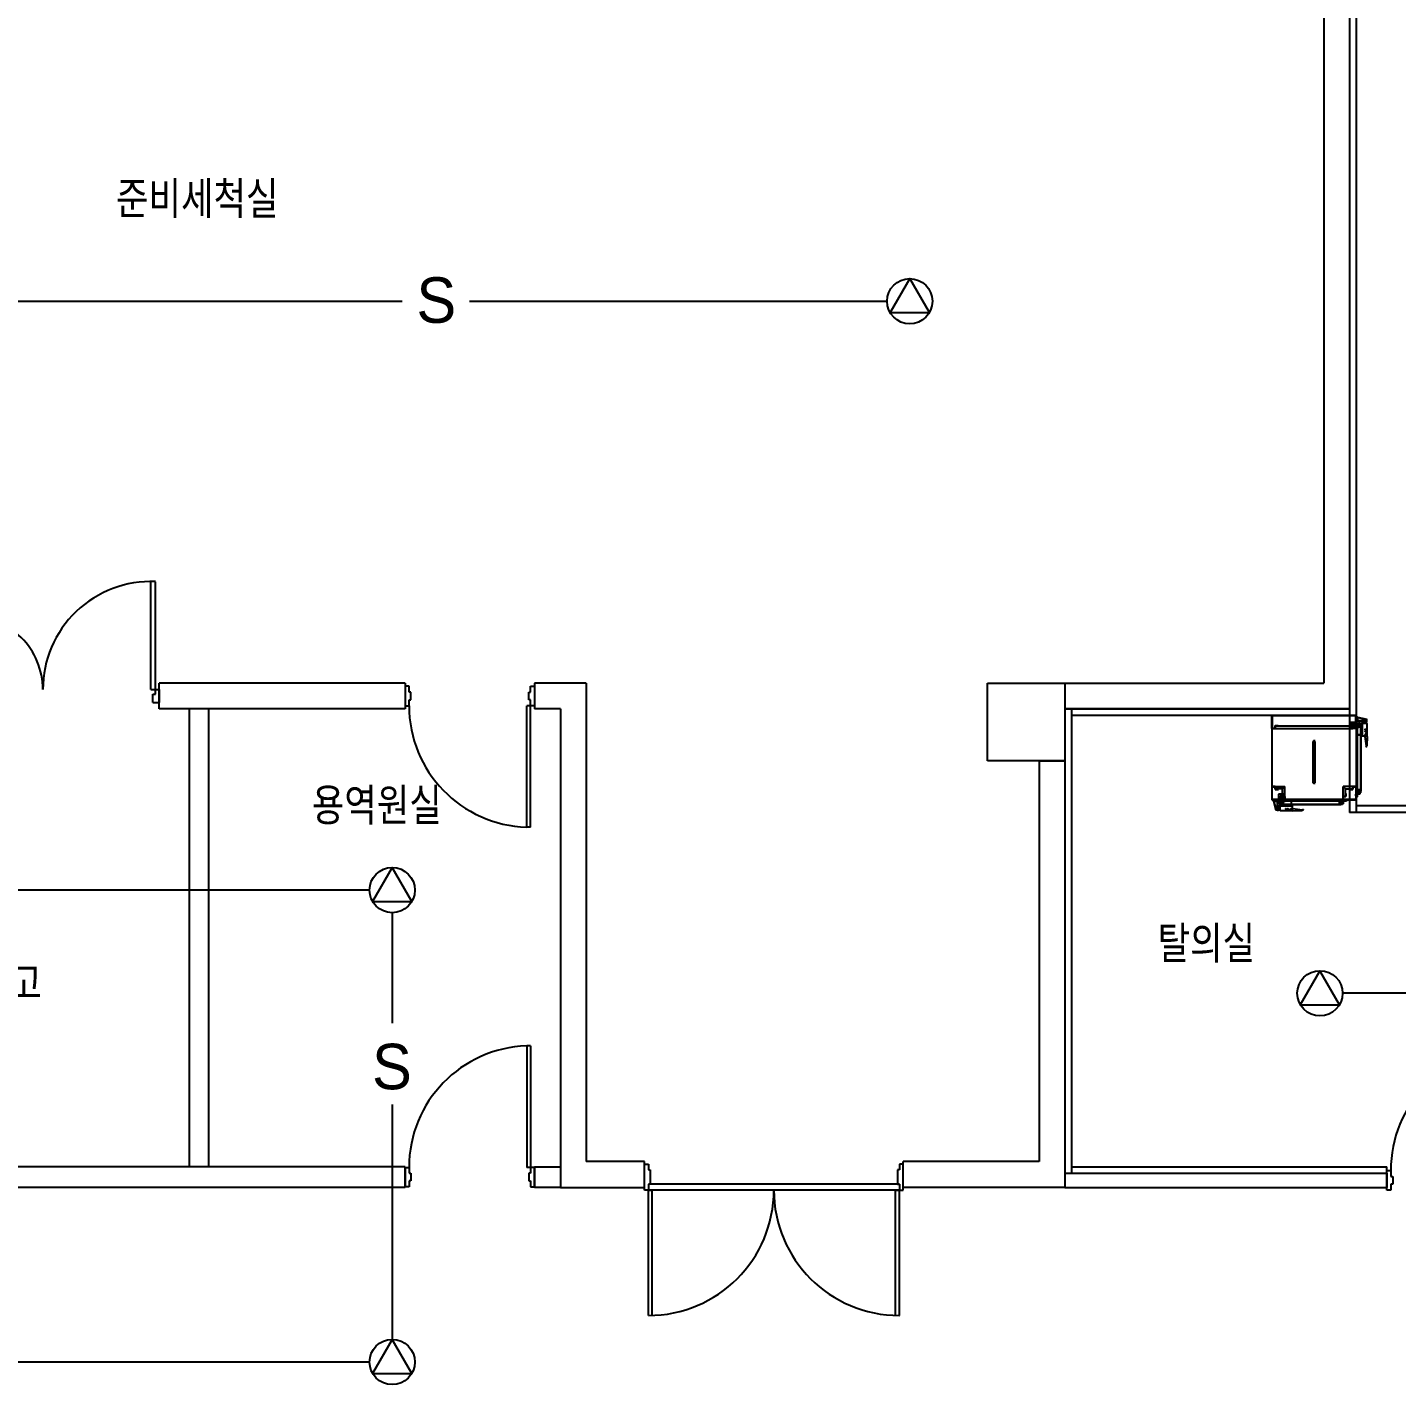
# Model space of a CAD drawing. Header units: millimetres. Extents: x 11414 to 120121, y 3637 to 81420.
# Drawn here: x 62397 to 72980, y 48852 to 59347 of the extents above; entities that cross this region are included whole.
import ezdxf
from ezdxf.enums import TextEntityAlignment as Align

# ---------------------------------------------------------------- set-up
doc = ezdxf.new("R2010")
doc.units = ezdxf.units.MM
doc.header["$LTSCALE"] = 100
doc.linetypes.add('CEN3', pattern=[26, 20, -2, 2, -2])
doc.layers.get('0').update_dxf_attribs({"color": 251})
for name, color, linetype in [('7', 7, 'Continuous'), ('ARC-7$0$ARCH', 9, 'Continuous'), ('ARC-7$0$동물실', 9, 'Continuous'), ('ARC-7$0$방화석고', 9, 'Continuous'), ('ARC-7$0$조적', 8, 'Continuous'), ('REC', 21, 'Continuous'), ('sp', 21, 'Continuous'), ('SYM', 7, 'Continuous'), ('W2', 2, 'CEN3')]:
    doc.layers.add(name, color=color, linetype=linetype)
doc.styles.add('ARC-7$0$돋움', font='')
doc.styles.add('ARC-7$0$울릉도l', font='')
doc.styles.add('GHD', font='HYWULM.TTF')
doc.styles.add('lpk', font='HYWULM.TTF')
doc.styles.get('ARC-7$0$돋움').set_extended_font_data('DotumChe')
doc.styles.get('ARC-7$0$울릉도l').set_extended_font_data('Dotum')

# ---------------------------------------------------------------- blocks, each defined once
blk = doc.blocks.new('ARC-7')
at = {"layer": 'ARC-7$0$동물실', "color": 251}
for p, q in [((653683, -434958), (653683, -444508)), ((653633, -437108), (653633, -443708)), ((644368, -443558), (644368, -442723)), ((644403, -443558), (644403, -442724)), ((646333, -443533), (646333, -443683)), ((646363, -443533), (646333, -443533)), ((646333, -443533), (646333, -443683)), ((646363, -443533), (646333, -443533)), ((646363, -443578), (646363, -443533)), ((646363, -443578), (646363, -443533)), ((647303, -443578), (647303, -443533)), ((647303, -443533), (647333, -443533)), ((647303, -443578), (647303, -443533)), ((647303, -443533), (647333, -443533)), ((647333, -443533), (647333, -443683)), ((647333, -443533), (647333, -443683)), ((650833, -443508), (651433, -443508)), ((650833, -444108), (650833, -443508)), ((651433, -443508), (651433, -444108)), ((644368, -443558), (644403, -443558)), ((644383, -443658), (644383, -443594)), ((644383, -443594), (644403, -443594)), ((644403, -443594), (644403, -443558)), ((644403, -443558), (644433, -443558)), ((644433, -443558), (644433, -443658)), ((646378, -443578), (646363, -443578)), ((646378, -443578), (646363, -443578)), ((646363, -443683), (646363, -443638)), ((646363, -443638), (646378, -443638)), ((646363, -443683), (646363, -443638)), ((646363, -443638), (646378, -443638)), ((646378, -443638), (646378, -443578)), ((646378, -443638), (646378, -443578)), ((647288, -443638), (647288, -443578)), ((647288, -443578), (647303, -443578)), ((647288, -443638), (647288, -443578)), ((647288, -443578), (647303, -443578)), ((647303, -443638), (647288, -443638)), ((647303, -443638), (647288, -443638)), ((647303, -443683), (647303, -443638)), ((647303, -443683), (647303, -443638)), ((644383, -443658), (644433, -443658)), ((644663, -443708), (644663, -447248)), ((644813, -443708), (644813, -447248)), ((646333, -443683), (646363, -443683)), ((646333, -443683), (646363, -443683)), ((647273, -444623), (647273, -443683)), ((647303, -443683), (647273, -443683)), ((647273, -444623), (647273, -443683)), ((647303, -443683), (647273, -443683)), ((647303, -444623), (647303, -443683)), ((647303, -444623), (647303, -443683)), ((647333, -443683), (647303, -443683)), ((647333, -443683), (647303, -443683)), ((651433, -443708), (653633, -443708)), ((651483, -443714), (651483, -447298)), ((653633, -443708), (653633, -444508)), ((653633, -443758), (651483, -443758)), ((653033, -443758), (653033, -443858)), ((653033, -443858), (653033, -443758)), ((653033, -443758), (653683, -443758)), ((653033, -443771), (653033, -443806)), ((653033, -443776), (653033, -443811)), ((653034, -443857), (653034, -443760)), ((653682, -443760), (653034, -443760)), ((653034, -443760), (653034, -443857)), ((653057, -443857), (653057, -443837)), ((653057, -443837), (653082, -443837)), ((653082, -443838), (653058, -443838)), ((653058, -443838), (653058, -443858)), ((653658, -443840), (653058, -443840)), ((653058, -443840), (653058, -443858)), ((653077, -443834), (653077, -443845)), ((653082, -443838), (653082, -443837)), ((653634, -443838), (653634, -443837)), ((653634, -443837), (653659, -443837)), ((653658, -443838), (653634, -443838)), ((653639, -443832), (653639, -443848)), ((653642, -443809), (653682, -443809)), ((653642, -443849), (653642, -443809)), ((653682, -443849), (653642, -443849)), ((653689, -443821), (653652, -443821)), ((653652, -443821), (653652, -443836)), ((653652, -443836), (653689, -443836)), ((653658, -443858), (653658, -443838)), ((653658, -443858), (653658, -443840)), ((653659, -443837), (653659, -443857)), ((653660, -443824), (653666, -443824)), ((653666, -443833), (653660, -443833)), ((653682, -443857), (653682, -443760)), ((653682, -443809), (653682, -443849)), ((653683, -443758), (653683, -443858)), ((653693, -443771), (653683, -443771)), ((653683, -443771), (653683, -443806)), ((653693, -443776), (653683, -443776)), ((653683, -443776), (653683, -443811)), ((653683, -443806), (653693, -443806)), ((653683, -443811), (653693, -443811)), ((653697, -443823), (653685, -443823)), ((653689, -443836), (653689, -443821)), ((653689, -443821), (653721, -443821)), ((653703, -443835), (653689, -443835)), ((653702, -443836), (653689, -443836)), ((653689, -443851), (653701, -443851)), ((653689, -443908), (653689, -443851)), ((653720, -443823), (653691, -443823)), ((653691, -443823), (653691, -444344)), ((653691, -443853), (653691, -443907)), ((653702, -443853), (653691, -443853)), ((653693, -443806), (653693, -443771)), ((653693, -443771), (653748, -443787)), ((653693, -443771), (653765, -443787)), ((653693, -443811), (653693, -443776)), ((653693, -443776), (653693, -443802)), ((653693, -443776), (653693, -443802)), ((653693, -443797), (653748, -443797)), ((653693, -443797), (653765, -443797)), ((653732, -443803), (653693, -443803)), ((653749, -443803), (653693, -443803)), ((653701, -443836), (653702, -443836)), ((653701, -443851), (653701, -443836)), ((653702, -443836), (653702, -443853)), ((653702, -443843), (653702, -443836)), ((653703, -443843), (653702, -443843)), ((653703, -443835), (653703, -443843)), ((653708, -443803), (653708, -443833)), ((653720, -444344), (653720, -443823)), ((653769, -443821), (653721, -443821)), ((653721, -443821), (653721, -443915)), ((653721, -443821), (653721, -444345)), ((653727, -443818), (653727, -443821)), ((653730, -443821), (653730, -443915)), ((653732, -443797), (653732, -443805)), ((653747, -443799), (653732, -443799)), ((653732, -443805), (653736, -443813)), ((653747, -443805), (653743, -443813)), ((653745, -443805), (653745, -443821)), ((653747, -443797), (653747, -443805)), ((653748, -443797), (653748, -443787)), ((653764, -443799), (653749, -443799)), ((653749, -443802), (653749, -443810)), ((653749, -443805), (653753, -443813)), ((653764, -443805), (653760, -443813)), ((653764, -443797), (653764, -443805)), ((653764, -443821), (653766, -443826)), ((653765, -443797), (653765, -443787)), ((653766, -443826), (653766, -443883)), ((653769, -443915), (653769, -443821)), ((653769, -443920), (653769, -443821)), ((653033, -443858), (653033, -444410)), ((653033, -443858), (653058, -443858)), ((653058, -443858), (653033, -443858)), ((653034, -443857), (653057, -443857)), ((653034, -444408), (653034, -443858)), ((653058, -443858), (653658, -443858)), ((653367, -443959), (653349, -443959)), ((653349, -443959), (653349, -444279)), ((653358, -443948), (653358, -444289)), ((653367, -444279), (653367, -443959)), ((653683, -443858), (653658, -443858)), ((653659, -443857), (653682, -443857)), ((653719, -443908), (653689, -443908)), ((653691, -443907), (653720, -443907)), ((653719, -443927), (653719, -443908)), ((653720, -443927), (653719, -443927)), ((653720, -443907), (653720, -443927)), ((653721, -443915), (653769, -443915)), ((653766, -443883), (653749, -443915)), ((653754, -443920), (653749, -443915)), ((653763, -443992), (653754, -443920)), ((653769, -443920), (653767, -443992)), ((653367, -443972), (653349, -443972)), ((653364, -443975), (653352, -443975)), ((653352, -443975), (653352, -444263)), ((653364, -444263), (653364, -443975)), ((653759, -444002), (653763, -443992)), ((653762, -444002), (653759, -444002)), ((653762, -444002), (653767, -443992)), ((651433, -444108), (650833, -444108)), ((651233, -444108), (651433, -444108)), ((651433, -444108), (651433, -447208)), ((653349, -444266), (653367, -444266)), ((653352, -444263), (653364, -444263)), ((653058, -444308), (653034, -444308)), ((653034, -444310), (653057, -444310)), ((653057, -444310), (653057, -444330)), ((653057, -444330), (653083, -444330)), ((653058, -444326), (653058, -444308)), ((653058, -444328), (653058, -444308)), ((653083, -444328), (653058, -444328)), ((653059, -444308), (653133, -444308)), ((653059, -444308), (653059, -444326)), ((653059, -444308), (653133, -444308)), ((653115, -444326), (653059, -444326)), ((653083, -444330), (653083, -444328)), ((653123, -444368), (653083, -444368)), ((653083, -444368), (653083, -444408)), ((653096, -444379), (653111, -444379)), ((653096, -444416), (653096, -444379)), ((653111, -444379), (653111, -444416)), ((653113, -444361), (653112, -444361)), ((653112, -444361), (653112, -444386)), ((653113, -444385), (653113, -444361)), ((653133, -444308), (653115, -444326)), ((653133, -444308), (653115, -444326)), ((653115, -444384), (653115, -444326)), ((653123, -444408), (653123, -444368)), ((653133, -444384), (653133, -444308)), ((653133, -444384), (653133, -444308)), ((653349, -444279), (653367, -444279)), ((653583, -444308), (653601, -444326)), ((653583, -444384), (653583, -444308)), ((653657, -444308), (653583, -444308)), ((653601, -444384), (653601, -444326)), ((653601, -444326), (653657, -444326)), ((653603, -444361), (653604, -444361)), ((653603, -444385), (653603, -444361)), ((653604, -444361), (653604, -444386)), ((653633, -444328), (653633, -444330)), ((653658, -444328), (653633, -444328)), ((653633, -444330), (653659, -444330)), ((653657, -444308), (653657, -444326)), ((653658, -444308), (653658, -444326)), ((653658, -444308), (653658, -444328)), ((653683, -444308), (653658, -444308)), ((653659, -444310), (653682, -444310)), ((653659, -444330), (653659, -444310)), ((653699, -444375), (653674, -444375)), ((653682, -444310), (653682, -444408)), ((653683, -444410), (653683, -444308)), ((653683, -444346), (653683, -444355)), ((653683, -444346), (653695, -444346)), ((653683, -444355), (653695, -444355)), ((653683, -444362), (653683, -444388)), ((653683, -444362), (653683, -444388)), ((653694, -444362), (653683, -444362)), ((653684, -444362), (653684, -444355)), ((653721, -444345), (653689, -444345)), ((653691, -444344), (653720, -444344)), ((653693, -444362), (653693, -444355)), ((653694, -444388), (653694, -444362)), ((653721, -444345), (653695, -444345)), ((653695, -444345), (653695, -444356)), ((653721, -444345), (653695, -444345)), ((653695, -444356), (653721, -444356)), ((653708, -444325), (653708, -444372)), ((653708, -444344), (653708, -444350)), ((653721, -444356), (653721, -444345)), ((653721, -444356), (653721, -444345)), ((653033, -444410), (653683, -444410)), ((653033, -444410), (653133, -444410)), ((653682, -444408), (653034, -444408)), ((653132, -444408), (653034, -444408)), ((653046, -444420), (653046, -444410)), ((653046, -444420), (653062, -444492)), ((653046, -444420), (653062, -444475)), ((653081, -444420), (653046, -444420)), ((653051, -444420), (653051, -444410)), ((653051, -444420), (653077, -444420)), ((653051, -444420), (653077, -444420)), ((653086, -444420), (653051, -444420)), ((653072, -444475), (653062, -444475)), ((653072, -444420), (653072, -444492)), ((653072, -444420), (653072, -444475)), ((653072, -444459), (653080, -444459)), ((653072, -444474), (653080, -444474)), ((653074, -444474), (653074, -444459)), ((653074, -444491), (653074, -444476)), ((653077, -444435), (653107, -444435)), ((653077, -444476), (653085, -444476)), ((653078, -444476), (653078, -444420)), ((653078, -444459), (653078, -444420)), ((653080, -444459), (653088, -444463)), ((653080, -444474), (653088, -444470)), ((653080, -444472), (653096, -444472)), ((653080, -444476), (653088, -444480)), ((653080, -444491), (653088, -444487)), ((653081, -444410), (653081, -444420)), ((653083, -444408), (653123, -444408)), ((653083, -444408), (653123, -444408)), ((653086, -444410), (653086, -444420)), ((653093, -444454), (653096, -444454)), ((653096, -444416), (653096, -444448)), ((653111, -444416), (653096, -444416)), ((653096, -444448), (653566, -444448)), ((653096, -444448), (653190, -444448)), ((653096, -444496), (653096, -444448)), ((653096, -444457), (653190, -444457)), ((653097, -444418), (653565, -444418)), ((653097, -444447), (653097, -444418)), ((653565, -444447), (653097, -444447)), ((653098, -444424), (653098, -444412)), ((653099, -444387), (653099, -444393)), ((653108, -444393), (653108, -444387)), ((653110, -444430), (653110, -444416)), ((653110, -444430), (653118, -444430)), ((653111, -444429), (653111, -444416)), ((653126, -444428), (653111, -444428)), ((653111, -444428), (653111, -444429)), ((653118, -444429), (653111, -444429)), ((653111, -444429), (653127, -444429)), ((653112, -444386), (653132, -444386)), ((653133, -444385), (653113, -444385)), ((653133, -444384), (653115, -444384)), ((653118, -444430), (653118, -444429)), ((653183, -444416), (653126, -444416)), ((653126, -444416), (653126, -444428)), ((653127, -444429), (653127, -444418)), ((653127, -444418), (653182, -444418)), ((653132, -444386), (653132, -444408)), ((653133, -444410), (653133, -444385)), ((653158, -444493), (653190, -444476)), ((653182, -444418), (653182, -444447)), ((653182, -444447), (653202, -444447)), ((653183, -444446), (653183, -444416)), ((653202, -444446), (653183, -444446)), ((653190, -444448), (653190, -444496)), ((653195, -444481), (653190, -444476)), ((653267, -444490), (653195, -444481)), ((653202, -444447), (653202, -444446)), ((653277, -444486), (653267, -444490)), ((653277, -444489), (653277, -444486)), ((653559, -444408), (653538, -444408)), ((653546, -444435), (653592, -444435)), ((653683, -444410), (653559, -444410)), ((653560, -444408), (653682, -444408)), ((653564, -444435), (653571, -444435)), ((653565, -444418), (653565, -444447)), ((653566, -444448), (653566, -444416)), ((653566, -444448), (653566, -444422)), ((653566, -444422), (653577, -444422)), ((653566, -444448), (653566, -444422)), ((653577, -444448), (653566, -444448)), ((653577, -444448), (653566, -444448)), ((653567, -444410), (653567, -444422)), ((653567, -444410), (653576, -444410)), ((653611, -444410), (653576, -444410)), ((653611, -444410), (653576, -444410)), ((653576, -444410), (653576, -444422)), ((653611, -444410), (653576, -444410)), ((653583, -444411), (653576, -444411)), ((653582, -444420), (653576, -444420)), ((653577, -444422), (653577, -444448)), ((653670, -444410), (653581, -444410)), ((653670, -444410), (653581, -444410)), ((653670, -444410), (653581, -444410)), ((653583, -444384), (653601, -444384)), ((653583, -444385), (653603, -444385)), ((653583, -444410), (653583, -444385)), ((653583, -444421), (653583, -444410)), ((653583, -444410), (653608, -444410)), ((653583, -444410), (653608, -444410)), ((653608, -444421), (653583, -444421)), ((653584, -444386), (653584, -444408)), ((653604, -444386), (653584, -444386)), ((653596, -444426), (653596, -444401)), ((653608, -444410), (653608, -444421)), ((653608, -444410), (653608, -444421)), ((653683, -444388), (653694, -444388)), ((653683, -444388), (653694, -444388)), ((658733, -444458), (653683, -444458)), ((653072, -444492), (653062, -444492)), ((653072, -444491), (653080, -444491)), ((653096, -444491), (653101, -444493)), ((653195, -444496), (653096, -444496)), ((653190, -444496), (653096, -444496)), ((653101, -444493), (653158, -444493)), ((653195, -444496), (653267, -444494)), ((653277, -444489), (653267, -444494)), ((658733, -444508), (653633, -444508)), ((647303, -444623), (647273, -444623)), ((647303, -444623), (647273, -444623)), ((647273, -446313), (647273, -447253)), ((647303, -446313), (647273, -446313)), ((647273, -446313), (647273, -447253)), ((647303, -446313), (647273, -446313)), ((647303, -446313), (647303, -447253)), ((647303, -446313), (647303, -447253)), ((648183, -447428), (648183, -447228)), ((648183, -447228), (648213, -447228)), ((648183, -447428), (648183, -447228)), ((648183, -447228), (648213, -447228)), ((648213, -447228), (648213, -447273)), ((648213, -447228), (648213, -447273)), ((650183, -447228), (650153, -447228)), ((650153, -447228), (650153, -447273)), ((650183, -447228), (650153, -447228)), ((650153, -447228), (650153, -447273)), ((650183, -447428), (650183, -447228)), ((650183, -447428), (650183, -447228)), ((646333, -447403), (646333, -447253)), ((646333, -447253), (646363, -447253)), ((646333, -447403), (646333, -447253)), ((646333, -447253), (646363, -447253)), ((646363, -447253), (646363, -447298)), ((646363, -447253), (646363, -447298)), ((646363, -447298), (646378, -447298)), ((646363, -447298), (646378, -447298)), ((646378, -447298), (646378, -447358)), ((646378, -447298), (646378, -447358)), ((647303, -447253), (647273, -447253)), ((647303, -447253), (647273, -447253)), ((647303, -447298), (647288, -447298)), ((647288, -447298), (647288, -447358)), ((647303, -447298), (647288, -447298)), ((647288, -447298), (647288, -447358)), ((647333, -447253), (647303, -447253)), ((647303, -447253), (647303, -447298)), ((647333, -447253), (647303, -447253)), ((647303, -447253), (647303, -447298)), ((647333, -447403), (647333, -447253)), ((647333, -447403), (647333, -447253)), ((648213, -447273), (648228, -447273)), ((648213, -447273), (648228, -447273)), ((648228, -447273), (648228, -447383)), ((648228, -447273), (648228, -447383)), ((650153, -447273), (650138, -447273)), ((650138, -447273), (650138, -447383)), ((650153, -447273), (650138, -447273)), ((650138, -447273), (650138, -447383)), ((651483, -447248), (653921, -447248)), ((653921, -447298), (653921, -447248)), ((653921, -447428), (653921, -447278)), ((653921, -447278), (653951, -447278)), ((653921, -447428), (653921, -447278)), ((653921, -447278), (653951, -447278)), ((653951, -447278), (653951, -447323)), ((653951, -447278), (653951, -447323)), ((653951, -447323), (653966, -447323)), ((653951, -447323), (653966, -447323)), ((653966, -447323), (653966, -447383)), ((653966, -447323), (653966, -447383)), ((646363, -447403), (646333, -447403)), ((646363, -447403), (646333, -447403)), ((646378, -447358), (646363, -447358)), ((646363, -447358), (646363, -447403)), ((646378, -447358), (646363, -447358)), ((646363, -447358), (646363, -447403)), ((647288, -447358), (647303, -447358)), ((647288, -447358), (647303, -447358)), ((647303, -447358), (647303, -447403)), ((647303, -447358), (647303, -447403)), ((647303, -447403), (647333, -447403)), ((647303, -447403), (647333, -447403)), ((648213, -447428), (648183, -447428)), ((648213, -447428), (648183, -447428)), ((650153, -447383), (648213, -447383)), ((648228, -447383), (648213, -447383)), ((648213, -447383), (648213, -447428)), ((650153, -447383), (648213, -447383)), ((648228, -447383), (648213, -447383)), ((648213, -447383), (648213, -447428)), ((648213, -447428), (648243, -447428)), ((648213, -448398), (648213, -447428)), ((648213, -447428), (648243, -447428)), ((648213, -448398), (648213, -447428)), ((650153, -447428), (648213, -447428)), ((650153, -447428), (648213, -447428)), ((648243, -448398), (648243, -447428)), ((648243, -448398), (648243, -447428)), ((650123, -448398), (650123, -447428)), ((650123, -447428), (650153, -447428)), ((650123, -448398), (650123, -447428)), ((650123, -447428), (650153, -447428)), ((650138, -447383), (650153, -447383)), ((650138, -447383), (650153, -447383)), ((650153, -447383), (650153, -447428)), ((650153, -447383), (650153, -447428)), ((650153, -448398), (650153, -447428)), ((650153, -448398), (650153, -447428)), ((650153, -447428), (650183, -447428)), ((650153, -447428), (650183, -447428)), ((653951, -447428), (653921, -447428)), ((653951, -447428), (653921, -447428)), ((653966, -447383), (653951, -447383)), ((653951, -447383), (653951, -447428)), ((653966, -447383), (653951, -447383)), ((653951, -447383), (653951, -447428)), ((648213, -448398), (648213, -448398)), ((648213, -448398), (648213, -448398)), ((650152, -448398), (650153, -448398)), ((650152, -448398), (650153, -448398))]:
    blk.add_line(p, q, dxfattribs=at)
for centre in [(653754, -443866), (653754, -443881), (653760, -443901), (653141, -444481), (653156, -444481), (653175, -444487)]:
    blk.add_circle(centre, 2.5, dxfattribs=at)
for centre, radius, start, end in [((644368, -443558), 835, 87.5809, 180), ((642968, -443558), 565, 0, 90.6085), ((647303, -443683), 940, 180, 268.1729), ((647303, -443683), 940, 180, 268.1729), ((653660, -443829), 4.5, 90, 270), ((653666, -443829), 4.5, 270, 90), ((653745, -443823), 18, 87.7639, 163.9421), ((653739, -443811), 4, 201.759, 338.241), ((653756, -443811), 4, 201.759, 338.241), ((653103, -444387), 4.5, 0, 180), ((653098, -444472), 18, 106.0579, 182.2361), ((653086, -444466), 4, 291.759, 68.241), ((653086, -444483), 4, 291.759, 68.241), ((653103, -444393), 4.5, 180, 0), ((647303, -447253), 940, 91.8271, 180), ((647303, -447253), 940, 91.8271, 180), ((654891, -447278), 940, 91.8271, 180), ((654891, -447278), 940, 91.8271, 180), ((648213, -447428), 970, 270, 0), ((648213, -447428), 970, 270, 0), ((650153, -447428), 970, 180, 270), ((650153, -447428), 970, 180, 270)]:
    blk.add_arc(centre, radius, start, end, dxfattribs=at)
at = {"layer": 'ARC-7$0$방화석고', "color": 251, "linetype": 'Continuous'}
for p, q in [((646333, -447248), (637756, -447248)), ((646333, -447248), (646333, -447408)), ((647333, -447248), (647333, -447408)), ((647333, -447248), (647533, -447248)), ((651433, -447298), (653921, -447298)), ((653921, -447298), (653921, -447408)), ((646333, -447408), (637756, -447408)), ((647533, -447408), (647333, -447408)), ((651433, -447408), (653921, -447408))]:
    blk.add_line(p, q, dxfattribs=at)
at = {"layer": 'ARC-7$0$조적', "color": 251, "linetype": 'Continuous'}
for p, q in [((653633, -437108), (653633, -443708)), ((653433, -437308), (653433, -443508)), ((646333, -443508), (644433, -443508)), ((644433, -443708), (644433, -443508)), ((646333, -443508), (646333, -443708)), ((647733, -443508), (647333, -443508)), ((647333, -443508), (647333, -443708)), ((647733, -443508), (647733, -447208)), ((651433, -443508), (653433, -443508)), ((651433, -443508), (651433, -443708)), ((644813, -443708), (644433, -443708)), ((646333, -443708), (644813, -443708)), ((647533, -443708), (647333, -443708)), ((647533, -443708), (647533, -447408)), ((653633, -443708), (651433, -443708)), ((651433, -443708), (651433, -447408)), ((651233, -444108), (651233, -447208)), ((648183, -447208), (647733, -447208)), ((648183, -447408), (648183, -447208)), ((651233, -447208), (650183, -447208)), ((650183, -447408), (650183, -447208)), ((647533, -447408), (648183, -447408)), ((651433, -447408), (650183, -447408))]:
    blk.add_line(p, q, dxfattribs=at)
at = {"color": 251, "style": 'ARC-7$0$돋움'}
for tag, p in [('X2', (601934, -417318)), ('X3', (611534, -417318)), ('X4', (621434, -417318)), ('X6', (641232, -417318)), ('X7', (651134, -417318)), ('X8', (661034, -417318)), ('X9', (667634, -417318)), ('X10', (676134, -417318)), ('X11', (683634, -417318)), ('X5', (631334, -417376))]:
    blk.add_attdef(tag, text='', height=750, dxfattribs=at).set_placement(p, align=Align.MIDDLE_CENTER)
at = {"layer": 'ARC-7$0$ARCH', "color": 251}
for tag, height, style, p in [('Y11', 450, 'ARC-7$0$울릉도l', (593382, -427808)), ('Y10', 450, 'ARC-7$0$울릉도l', (593382, -435308)), ('Y9', 450, 'ARC-7$0$울릉도l', (593382, -443808)), ('Y8', 450, 'ARC-7$0$울릉도l', (593382, -450408)), ('Y7', 450, 'ARC-7$0$울릉도l', (593382, -460308)), ('Y6', 750, 'ARC-7$0$돋움', (593382, -470208))]:
    blk.add_attdef(tag, text='', height=height, rotation=90, dxfattribs=dict(at, style=style)).set_placement(p, align=Align.MIDDLE_CENTER)
blk = doc.blocks.new('SP')
at = {"layer": 'SYM', "color": 2}
blk.add_lwpolyline([(0, 175), (-152, -88), (152, -88)], close=True, dxfattribs=at)
blk.add_circle((0, 0), 175, dxfattribs=at)

msp = doc.modelspace()

# ---------------------------------------------------------------- linework, layer by layer
at = {"layer": 'REC', "color": 3, "linetype": 'Continuous'}
for p, q in [((61392, 57230, 0), (65295, 57230, 0)), ((65815, 57230, 0), (69042, 57230, 0)), ((73485, 51878, 0), (72563, 51878, 0))]:
    msp.add_line(p, q, dxfattribs=at)
at = {"layer": 'sp', "color": 3, "linetype": 'Continuous'}
for p, q in [((65042, 52676, 0), (61517, 52676, 0)), ((65217, 52501, 0), (65217, 51646, 0)), ((65217, 51018, 0), (65217, 49202, 0)), ((65042, 49027, 0), (62059, 49027, 0))]:
    msp.add_line(p, q, dxfattribs=at)

# ---------------------------------------------------------------- block references
at = {"color": 21, "linetype": 'Continuous'}
msp.add_blockref('ARC-7', (-581016, 497785, 0), dxfattribs=at)
at = {"layer": 'REC', "color": 3, "linetype": 'Continuous'}
for p in [(69217, 57230, 0), (65217, 52676, 0), (72388, 51878, 0), (65217, 49027, 0)]:
    msp.add_blockref('SP', p, dxfattribs=at)

# ---------------------------------------------------------------- texts
at = {"layer": '7', "style": 'GHD', "width": 0.8}
for s, p in [('준비세척실', (63083, 57900, 0)), ('용역원실', (64596, 53210, 0)), ('탈의실', (71133, 52143, 0)), ('깔집창고', (61506, 51832, 0))]:
    msp.add_text(s, height=250, dxfattribs=at).set_placement(p)
at = {"layer": 'W2', "style": 'lpk'}
for p in [(65558, 57239, 0), (65215, 51312, 0)]:
    msp.add_text('S', height=352, dxfattribs=at).set_placement(p, align=Align.MIDDLE_CENTER)

doc.saveas('drawing.dxf')
